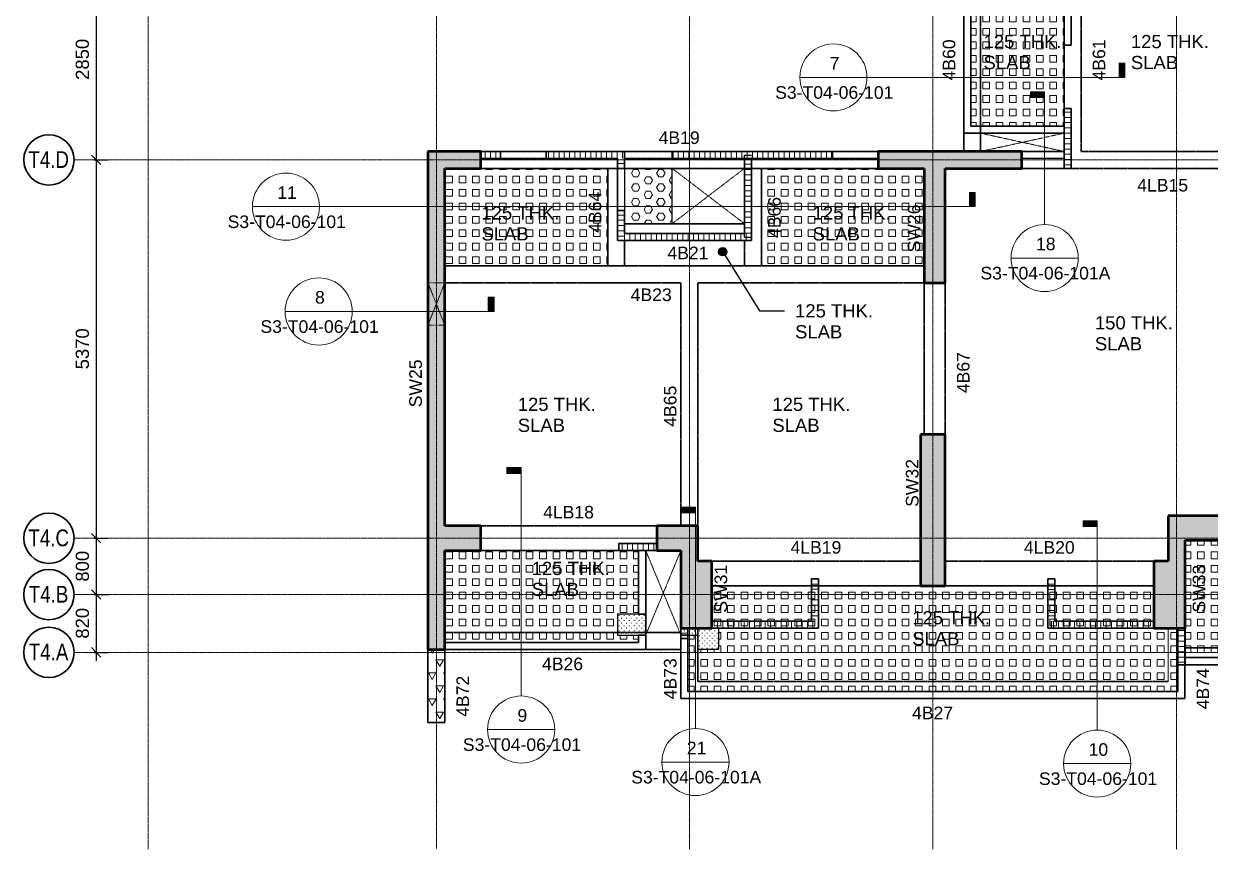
# Model space of a CAD drawing. Header units: millimetres. Extents: x 464749 to 583467, y -95146 to 240958.
# Drawn here: x 465692 to 482526, y 213998 to 225716 of the extents above; entities that cross this region are included whole.
import ezdxf

# ---------------------------------------------------------------- set-up
doc = ezdxf.new("R2010")
doc.units = ezdxf.units.MM
for name, pattern in [('_Beam Hidden', [3.571875, 2.38125, -1.190625]), ('_Grid Line', [45.24375, 38.1, -2.38125, 2.38125, -2.38125]), ('_Hidden 1_8_', [4.7625, 3.175, -1.5875]), ('_Hidden 3_32_', [3.571875, 2.38125, -1.190625]), ('_Opening', [6.35, 2.38125, -0.79375, 0.79375, -0.79375, 0.79375, -0.79375])]:
    doc.linetypes.add(name, pattern=pattern)
for name, color, linetype, lineweight in [('A-ANNO-DIMS', 211, 'Continuous', 13), ('A-ANNO-DIMS-75', 211, 'Continuous', 13), ('A-DETL', 90, 'Continuous', 13), ('A-DETL-GENF', 92, 'Continuous', 9), ('A-FLOR', 192, 'Continuous', 35), ('A-FLOR-HDLN', 190, '_Hidden 3_32_', 35), ('A-WALL', 113, 'Continuous', 25), ('A-WALL-HDLN', 110, '_Hidden 1_8_', 25), ('A-WALL-IDEN', 211, 'Continuous', 25), ('A-WALL-PATT', 111, 'Continuous', 25), ('G-ANNO-SYMB', 111, 'Continuous', 18), ('G-ANNO-TEXT', 231, 'Continuous', 13), ('I-WALL', 2, 'Continuous', 25), ('S-BEAM', 12, 'Continuous', 35), ('S-BEAM-HDLN', 1, '_Hidden 3_32_', 35), ('S-BEAM-IDEN', 2, 'Continuous', 25), ('S-FNDN', 32, 'Continuous', 25), ('S-GRID', 1, 'Continuous', 13), ('S-GRID-IDEN', 1, 'Continuous', 35)]:
    doc.layers.add(name, color=color, linetype=linetype, lineweight=lineweight)
doc.styles.add('Arial', font='arial.ttf', dxfattribs={"height": 178.59375})
doc.styles.add('Arial_1', font='arial.ttf', dxfattribs={"height": 187.5})
doc.styles.add('Arial_2', font='arial.ttf', dxfattribs={"width": 0.8, "height": 238.125})
doc.dimstyles.new('2_5mm_Arial_-_Tick_2', dxfattribs={"dimscale": 304.8, "dimtxt": 191.298637, "dimasz": 0.439453, "dimexe": 0.585938, "dimexo": 0.390625, "dimgap": 0.146484, "dimtad": 1, "dimdec": 0, "dimrnd": 5, "dimdsep": 46, "dimtxsty": 'Arial_1', "dimblk1": 'OBLIQUE', "dimblk2": 'OBLIQUE', "dimsah": 1, "dimcen": 0.09, "dimdle": 0.390625, "dimazin": 0, "dimtfac": 1, "dimtdec": 4, "dimtix": 1, "dimtmove": 0, "dimatfit": 3, "dimfxl": 1, "dimtvp": 1, "dimtolj": 1, "dimtzin": 0, "dimlwd": 25, "dimlwe": 25, "dimarcsym": 2})
pattern_1 = [(0, (0, 0), (0, 95.25), [95.25, -95.25]), (90, (0, 0), (-95.25, 6e-15), [95.25, -95.25])]
pattern_2 = [(0, (0, 0), (71.438, 71.438), [8.93, -62.508]), (0, (35.72, 35.72), (71.438, 71.438), [8.93, -62.508])]

# ---------------------------------------------------------------- blocks, each defined once
blk = doc.blocks.new('Grid - Circle 2-1814698-2ND FLOOR')
at = {"layer": 'S-GRID-IDEN'}
blk.add_circle((0, 0), 4.76, dxfattribs=at)
blk = doc.blocks.new('Detail View - 1_16_ x 1_8_-1320089-2ND FLOOR')
at = {"layer": 'G-ANNO-SYMB', "lineweight": 13}
blk.add_hatch(color=256, dxfattribs=at).paths.add_polyline_path([(0, 2.68), (0, 0), (-1.09, 0), (-1.09, 2.68)], flags=0)
for p, q in [((0, 2.68), (-1.09, 2.68)), ((-1.09, 2.68), (-1.09, 0)), ((0, 0), (0, 2.68)), ((-1.09, 0), (0, 0))]:
    blk.add_line(p, q, dxfattribs=at)
blk = doc.blocks.new('Detail View - Circle-1284539-2ND FLOOR')
at = {"layer": 'G-ANNO-SYMB', "lineweight": 13}
for start, end in [(360, 180), (180, 360)]:
    blk.add_arc((-6.35, 0), 6.35, start, end, dxfattribs=at)
blk = doc.blocks.new('DIMBLOCK31-2ND FLOOR')
at = {"layer": 'A-ANNO-DIMS-75', "lineweight": 35}
for p, q in [((466719, 226633), (466652, 226700)), ((466719, 226633), (466785, 226566)), ((466719, 223783), (466652, 223850)), ((466719, 223783), (466785, 223716))]:
    blk.add_line(p, q, dxfattribs=at)
at = {"layer": 'A-ANNO-DIMS-75', "lineweight": 25}
for p, q in [((466694, 226633), (466897, 226633)), ((466719, 226633), (466694, 226633)), ((466719, 226633), (466719, 223783)), ((466694, 223783), (466897, 223783)), ((466719, 223783), (466694, 223783))]:
    blk.add_line(p, q, dxfattribs=at)
at = {"layer": 'A-ANNO-DIMS-75', "color": 0, "lineweight": 25, "insert": (466430, 224919), "char_height": 187.5, "width": 692.21, "attachment_point": 1, "rotation": 90, "line_spacing_factor": 0.941778, "style": 'Arial_1'}
blk.add_mtext('2850', dxfattribs=at)
blk = doc.blocks.new('_Oblique')
at = {"color": 0, "linetype": 'ByBlock', "lineweight": -2}
blk.add_line((-0.5, -0.5), (0.5, 0.5), dxfattribs=at)
blk = doc.blocks.new('DIMBLOCK32-2ND FLOOR')
at = {"layer": 'A-ANNO-DIMS-75', "lineweight": 35}
for p, q in [((466719, 223783), (466652, 223850)), ((466719, 223783), (466785, 223716)), ((466719, 218413), (466652, 218480)), ((466719, 218413), (466785, 218346))]:
    blk.add_line(p, q, dxfattribs=at)
at = {"layer": 'A-ANNO-DIMS-75', "lineweight": 25}
for p, q in [((466694, 223783), (466897, 223783)), ((466719, 223783), (466694, 223783)), ((466719, 223783), (466719, 218413)), ((466694, 218413), (466897, 218413)), ((466719, 218413), (466694, 218413))]:
    blk.add_line(p, q, dxfattribs=at)
at = {"layer": 'A-ANNO-DIMS-75', "color": 0, "lineweight": 25, "insert": (466430, 220810), "char_height": 187.5, "width": 692.21, "attachment_point": 1, "rotation": 90, "line_spacing_factor": 0.941778, "style": 'Arial_1'}
blk.add_mtext('5370', dxfattribs=at)
blk = doc.blocks.new('DIMBLOCK33-2ND FLOOR')
at = {"layer": 'A-ANNO-DIMS-75', "lineweight": 35}
for p, q in [((466719, 218413), (466652, 218480)), ((466719, 218413), (466785, 218346)), ((466719, 217613), (466652, 217680)), ((466719, 217613), (466785, 217546))]:
    blk.add_line(p, q, dxfattribs=at)
at = {"layer": 'A-ANNO-DIMS-75', "lineweight": 25}
for p, q in [((466694, 218413), (466897, 218413)), ((466719, 218413), (466694, 218413)), ((466719, 218413), (466719, 217613)), ((466694, 217613), (466897, 217613)), ((466719, 217613), (466694, 217613))]:
    blk.add_line(p, q, dxfattribs=at)
at = {"layer": 'A-ANNO-DIMS-75', "color": 0, "lineweight": 25, "insert": (466430, 217797), "char_height": 187.5, "width": 519.16, "attachment_point": 1, "rotation": 90, "line_spacing_factor": 0.941778, "style": 'Arial_1'}
blk.add_mtext('800', dxfattribs=at)
blk = doc.blocks.new('DIMBLOCK34-2ND FLOOR')
at = {"layer": 'A-ANNO-DIMS-75', "lineweight": 35}
for p, q in [((466719, 217613), (466652, 217680)), ((466719, 217613), (466785, 217546)), ((466719, 216793), (466652, 216860)), ((466719, 216793), (466785, 216726))]:
    blk.add_line(p, q, dxfattribs=at)
at = {"layer": 'A-ANNO-DIMS-75', "lineweight": 25}
for p, q in [((466694, 217613), (466897, 217613)), ((466719, 217613), (466694, 217613)), ((466719, 217613), (466719, 216674)), ((466694, 216793), (466897, 216793)), ((466719, 216793), (466694, 216793))]:
    blk.add_line(p, q, dxfattribs=at)
at = {"layer": 'A-ANNO-DIMS-75', "color": 0, "lineweight": 25, "insert": (466430, 216987), "char_height": 187.5, "width": 519.16, "attachment_point": 1, "rotation": 90, "line_spacing_factor": 0.941778, "style": 'Arial_1'}
blk.add_mtext('820', dxfattribs=at)

msp = doc.modelspace()

# ---------------------------------------------------------------- hatches: boundary and pattern name
at = {"layer": 'A-DETL-GENF', "lineweight": 13}
h = msp.add_hatch(dxfattribs=at)
h.set_pattern_fill('FP_91', color=253, style=0, pattern_type=2)
h.set_pattern_definition(pattern_1)
h.paths.add_polyline_path([(479889.6, 224262.5), (480452.2, 224262.5), (480452.2, 225911.8), (480051.9, 225911.8), (480051.9, 226011.8), (479751.9, 226011.8), (479751.9, 226311.8), (480051.9, 226311.8), (480051.9, 226511.1), (479127.7, 226511.1), (479127.7, 224262.5)], flags=0)
h = msp.add_hatch(dxfattribs=at)
h.set_pattern_fill('FP_91', color=253, style=0, pattern_type=2)
h.set_pattern_definition(pattern_1)
h.paths.add_polyline_path([(473977.6, 222277.7), (473977.6, 223662.2), (471666.4, 223662.2), (471666.4, 222277.7), (473293.8, 222277.7)], flags=0)
h = msp.add_hatch(dxfattribs=at)
h.set_pattern_fill('FP_90', color=253, style=0, pattern_type=2)
h.set_pattern_definition([(0, (0, 0), (0, 103.111), [59.531, -119.062]), (120, (0, 0), (-89.296745, -51.5555), [59.531, -119.062]), (60, (59.53, 0), (-89.296745, 51.5555), [59.531, -119.062])])
h.paths.add_polyline_path([(474892.1, 222877.5), (474892.1, 223662.3), (474291.4, 223662.3), (474291.4, 222877.5)], flags=0)
h = msp.add_hatch(dxfattribs=at)
h.set_pattern_fill('FP_91', color=253, style=0, pattern_type=2)
h.set_pattern_definition(pattern_1)
h.paths.add_polyline_path([(478467.1, 222277.7), (478467.1, 223662.3), (476157.6, 223662.3), (476157.6, 222277.7), (477691, 222277.7)], flags=0)
h = msp.add_hatch(dxfattribs=at)
h.set_pattern_fill('FP_91', color=253, style=0, pattern_type=2)
h.set_pattern_definition(pattern_1)
h.paths.add_polyline_path([(484616.9, 216718.3), (484616.9, 217010.2), (484316.9, 217010.2), (484316.9, 217310.2), (484616.9, 217310.2), (484616.9, 218382.4), (482167.1, 218382.4), (482167.1, 216718.3), (484316.9, 216718.3)], flags=0)
h = msp.add_hatch(dxfattribs=at)
h.set_pattern_fill('FP_91', color=253, style=0, pattern_type=2)
h.set_pattern_definition(pattern_1)
h.paths.add_polyline_path([(471666.4, 216937.8), (474416.5, 216937.8), (474416.5, 217037.5), (474116.5, 217037.5), (474116.5, 217337.5), (474416.5, 217337.5), (474416.5, 218237.1), (471666.4, 218237.1), (471666.4, 217074.8)], flags=0)
h = msp.add_hatch(dxfattribs=at)
h.set_pattern_fill('FP_91', color=253, style=0, pattern_type=2)
h.set_pattern_definition(pattern_1)
h.paths.add_polyline_path([(482066.7, 216237.2), (482066.7, 217137.6), (481726.7, 217137.6), (481726.7, 217737.4), (475455.6, 217737.4), (475455.6, 217138), (475555.7, 217138), (475555.7, 216838), (475255.6, 216838), (475255.6, 217038), (475116.6, 217038), (475116.6, 216237.2), (477691, 216237.2)], flags=0)
at = {"layer": 'A-DETL-GENF', "lineweight": 18}
h = msp.add_hatch(dxfattribs=at)
h.set_pattern_fill('FP_92', style=0, pattern_type=2)
h.set_pattern_definition(pattern_2)
h.paths.add_polyline_path([(474516.5, 217037.1), (474516.5, 217337.1), (474116.5, 217337.1), (474116.5, 217037.1)], flags=0)
h = msp.add_hatch(dxfattribs=at)
h.set_pattern_fill('FP_92', style=0, pattern_type=2)
h.set_pattern_definition(pattern_2)
h.paths.add_polyline_path([(475255.6, 217038), (475255.6, 217138), (475015.6, 217138), (475015.6, 217038)], flags=0)
h = msp.add_hatch(dxfattribs=at)
h.set_pattern_fill('FP_92', style=0, pattern_type=2)
h.set_pattern_definition(pattern_2)
h.paths.add_polyline_path([(475555.7, 216838), (475555.7, 217138), (475255.7, 217138), (475255.7, 216838), (475492.4, 216838)], flags=0)
at = {"layer": 'A-WALL-PATT', "lineweight": 13}
h = msp.add_hatch(dxfattribs=at)
h.set_pattern_fill('FP_14', color=254, angle=90, style=0, pattern_type=2)
h.set_pattern_definition([(0, (480452.19, 224087.074), (0, 75), [])])
h.paths.add_polyline_path([(480552.2, 223662.1), (480552.2, 224512.1), (480452.2, 224512.1), (480452.2, 223662.1)], flags=0)
at = {"layer": 'A-WALL-PATT'}
for points in [[(471427, 216833.4), (471667, 216833.4), (471666.4, 223902.7), (471426.4, 223902.7), (471427, 217074.8)], [(472175.8, 223662.7), (472175.8, 223902.7), (471666.4, 223902.7), (471666.4, 223662.7)], [(479852.8, 223662.7), (479852.8, 223902.7), (477815.8, 223902.7), (477815.8, 223662.7), (478767.1, 223662.7)], [(478767.1, 222037.7), (478767.1, 223662.7), (478467.1, 223662.3), (478467.1, 222037.7)], [(478767.2, 217737.5), (478767.2, 219887.5), (478417.2, 219887.5), (478417.2, 217737.5)], [(482088.2, 218087.6), (482168, 218087.6), (482168, 218733.1), (481928, 218733.1), (481928, 218087.6)], [(482656.8, 218383.1), (482656.8, 218733.1), (482168, 218733.1), (482168, 218383.1)], [(472176.8, 218237.5), (472176.8, 218587.5), (471666.4, 218587.5), (471666.4, 218237.5)], [(475015.6, 218237.5), (475015.6, 218587.5), (474676, 218587.5), (474676, 218237.5)], [(475255.6, 218087.5), (475255.6, 218587.5), (475015.6, 218587.5), (475015.6, 218087.5)], [(475015.6, 217138), (475455.6, 217138), (475455.6, 218087.6), (475015.6, 218087.6), (475015.6, 217138)], [(482088.2, 217137.6), (482167.7, 217137.6), (482167.1, 218087.6), (481727.7, 218087.6), (481727.7, 217137.6), (482066.7, 217137.6)]]:
    msp.add_hatch(color=9, dxfattribs=at).paths.add_polyline_path(points, flags=0)
at = {"layer": 'A-WALL-PATT', "lineweight": 13}
h = msp.add_hatch(dxfattribs=at)
h.set_pattern_fill('FP_2', color=254, angle=90, style=0, pattern_type=2)
h.set_pattern_definition([(90, (472315.786, 223802.7), (-75, 5e-15), [])])
h.paths.add_polyline_path([(472455.8, 223802.7), (472455.8, 223902.7), (472175.8, 223902.7), (472175.8, 223802.7)], flags=0)
h = msp.add_hatch(dxfattribs=at)
h.set_pattern_fill('FP_3', color=254, angle=-270, style=0, pattern_type=2)
h.set_pattern_definition([(270, (473661.69, 223902.7), (75, 5e-15), [])])
h.paths.add_polyline_path([(474117.6, 223802.7), (474217.6, 223802.7), (474217.6, 223902.7), (473105.8, 223902.7), (473105.8, 223802.7), (473293.8, 223802.7)], flags=0)
h = msp.add_hatch(dxfattribs=at)
h.set_pattern_fill('FP_7', color=254, angle=-270, style=0, pattern_type=2)
h.set_pattern_definition([(270, (476029.19, 223902.7), (75, 5e-15), [])])
h.paths.add_polyline_path([(477165.8, 223802.7), (477165.8, 223902.7), (474892.6, 223902.7), (474892.6, 223802.7)], flags=0)
h = msp.add_hatch(dxfattribs=at)
h.set_pattern_fill('FP_82', color=254, angle=90, style=0, pattern_type=2)
h.set_pattern_definition([(0, (474117.59, 223732.504), (0, 75), [])])
h.paths.add_polyline_path([(474217.6, 223662.3), (474217.6, 223802.7), (474117.6, 223802.7), (474117.6, 223662.3)], flags=0)
h = msp.add_hatch(dxfattribs=at)
h.set_pattern_fill('FP_6', color=254, angle=90, style=0, pattern_type=2)
h.set_pattern_definition([(0, (475917.59, 223270.12), (0, 75), [])])
h.paths.add_polyline_path([(476017.6, 222737.5), (476017.6, 223802.7), (475917.6, 223802.7), (475917.6, 222737.5)], flags=0)
h = msp.add_hatch(dxfattribs=at)
h.set_pattern_fill('FP_4', color=254, angle=90, style=0, pattern_type=2)
h.set_pattern_definition([(0, (474117.59, 222850.55), (0, 75), [])])
h.paths.add_polyline_path([(474217.6, 222637.5), (474217.6, 223063.5), (474117.6, 223063.5), (474117.6, 222637.5)], flags=0)
h = msp.add_hatch(dxfattribs=at)
h.set_pattern_fill('FP_5', color=254, angle=-270, style=0, pattern_type=2)
h.set_pattern_definition([(270, (475117.59, 222737.55), (75, 5e-15), [])])
h.paths.add_polyline_path([(474217.6, 222637.5), (476017.6, 222637.5), (476017.6, 222737.5), (474217.6, 222737.5)], flags=0)
h = msp.add_hatch(dxfattribs=at)
h.set_pattern_fill('FP_8', color=254, angle=-270, style=0, pattern_type=2)
h.set_pattern_definition([(270, (474405.93, 218337.536), (75, 5e-15), [])])
h.paths.add_polyline_path([(474676, 218237.5), (474676, 218337.5), (474135.8, 218337.5), (474135.8, 218237.5)], flags=0)
h = msp.add_hatch(dxfattribs=at)
h.set_pattern_fill('FP_13', color=254, angle=90, style=0, pattern_type=2)
h.set_pattern_definition([(0, (476868.064, 217537.685), (0, 75), [])])
h.paths.add_polyline_path([(476968.1, 217238), (476968.1, 217837.4), (476868.1, 217837.4), (476868.1, 217238)], flags=0)
h = msp.add_hatch(dxfattribs=at)
h.set_pattern_fill('FP_11', color=254, angle=90, style=0, pattern_type=2)
h.set_pattern_definition([(180, (480322.265, 217537.48), (-9e-15, -75), [])])
h.paths.add_polyline_path([(480322.3, 217237.6), (480322.3, 217837.4), (480222.3, 217837.4), (480222.3, 217237.6)], flags=0)
h = msp.add_hatch(dxfattribs=at)
h.set_pattern_fill('FP_12', color=254, angle=90, style=0, pattern_type=2)
h.set_pattern_definition([(90, (476211.85, 217138.01), (-75, 5e-15), [])])
h.paths.add_polyline_path([(476968.1, 217138), (476968.1, 217238), (475455.6, 217238), (475455.6, 217138), (475555.7, 217138)], flags=0)
h = msp.add_hatch(dxfattribs=at)
h.set_pattern_fill('FP_10', color=254, angle=90, style=0, pattern_type=2)
h.set_pattern_definition([(90, (480975, 217137.6), (-75, 5e-15), [])])
h.paths.add_polyline_path([(480222.3, 217137.6), (481727.7, 217138), (481727.7, 217237.6), (480222.3, 217237.6), (480222.3, 217137.7)], flags=0)
h = msp.add_hatch(dxfattribs=at)
h.set_pattern_fill('FP_9', color=254, angle=90, style=0, pattern_type=2)
h.set_pattern_definition([(180, (475115.634, 217063.016), (-9e-15, -75), [])])
h.paths.add_polyline_path([(475115.6, 216988), (475115.6, 217138), (475015.6, 217138), (475015.6, 216988)], flags=0)
h = msp.add_hatch(dxfattribs=at)
h.set_pattern_fill('FP_72', color=254, angle=90, style=0, pattern_type=2)
h.set_pattern_definition([(180, (482167.74, 216876.92), (-9e-15, -75), [])])
h.paths.add_polyline_path([(482088.2, 216616.3), (482167.7, 216616.3), (482167.1, 217137.6), (482067.7, 217137.6), (482067.7, 216616.3)], flags=0)
h = msp.add_hatch(dxfattribs=at)
h.set_pattern_fill('FP_1', color=254, style=0, pattern_type=2)
h.set_pattern_definition([(60, (0, 0), (-107.156315, 185.59982), [107.156, -107.156]), (120, (0, 0), (-214.312315, -0.00018), [107.156, -107.156]), (0, (-53.58, 92.8), (107.156, 185.6), [107.156, -107.156])])
h.paths.add_polyline_path([(471427.1, 215798.2), (471667.1, 215798.2), (471667, 216833.4), (471427, 216833.3)], flags=0)
at = {"layer": 'G-ANNO-TEXT', "lineweight": 25}
h = msp.add_hatch(color=250, dxfattribs=at)
edge = h.paths.add_edge_path(flags=0)
edge.add_arc((475609, 222479.1), 59.5, 0, 360)

# ---------------------------------------------------------------- linework, layer by layer
at = {"layer": 'A-DETL', "lineweight": 35}
for p, q in [((480552.7, 225911.8), (480552.7, 225411.8)), ((480552.7, 225411.8), (480452.2, 225411.8)), ((474892.6, 223902.8), (474217.6, 223902.8)), ((472455.1, 223802.7), (473105.1, 223802.7)), ((474217.6, 223802.7), (474892.6, 223802.7)), ((477165.8, 223802.7), (477815.8, 223802.7)), ((474117.6, 223063.5), (474117.6, 223662.3)), ((471667, 216833.4), (474516.5, 216833.6))]:
    msp.add_line(p, q, dxfattribs=at)
at = {"layer": 'A-DETL', "linetype": '_Opening'}
for p, q in [((480452, 224162.4), (479267.9, 223902.7)), ((479267.9, 224162.4), (480452.2, 223902.7)), ((475917.6, 223662.3), (474892.1, 222877.5)), ((475917.6, 222877.5), (474892.1, 223662.3)), ((471666.4, 222038), (471426.4, 221437.3)), ((471666.4, 221438), (471426.4, 222037.3)), ((471426.4, 222037.3), (471666.4, 222037.3)), ((471426.4, 221438), (471426.4, 222037.3)), ((471666.4, 222037.3), (471666.4, 221438)), ((471666.4, 221438), (471426.4, 221438)), ((475015.6, 218237.5), (474516.6, 217037.1)), ((475015.6, 217037.2), (474516.6, 218237.5))]:
    msp.add_line(p, q, dxfattribs=at)
at = {"layer": 'A-DETL', "lineweight": 25}
for p, q in [((474892.1, 222877.5), (474892.1, 223662.3)), ((474516.5, 217337.1), (474116.5, 217337.1)), ((474116.5, 217337.1), (474116.5, 217037.1)), ((474516.5, 217037.1), (474516.5, 217337.1)), ((474116.5, 217037.1), (474516.5, 217037.1)), ((475255.6, 217138), (475015.6, 217138)), ((475015.6, 217138), (475015.6, 217038)), ((475015.6, 217038), (475255.6, 217038)), ((475255.6, 217038), (475255.6, 217138)), ((475555.7, 217138), (475255.7, 217138)), ((475255.7, 217138), (475255.7, 216838)), ((475555.7, 216838), (475555.7, 217138)), ((475255.7, 216838), (475555.7, 216838))]:
    msp.add_line(p, q, dxfattribs=at)
at = {"layer": 'A-DETL', "linetype": '_Beam Hidden'}
for p, q in [((475255.4, 217138), (475255.4, 216377.7)), ((481926.6, 217137.6), (481926.6, 216377.7)), ((481926.7, 216377.7), (481926.7, 217137.6))]:
    msp.add_line(p, q, dxfattribs=at)
at = {"layer": 'A-FLOR'}
for p, q in [((479027.7, 226511.5), (479027.7, 224162.5)), ((479127.7, 224262.5), (479127.7, 226511.1)), ((480452.2, 225911.8), (480452.2, 224512.1)), ((480452.2, 224262.5), (479127.7, 224262.5)), ((479027.7, 224162.5), (480452.2, 224162.5)), ((477815.8, 223902.8), (472175.8, 223902.8)), ((471666.5, 223662.2), (471666.5, 222866.4)), ((472175.8, 223662.8), (473977.6, 223662.8)), ((473977.6, 223662.2), (473977.6, 222277.7)), ((474217.6, 223662.8), (474892.1, 223662.8)), ((474892.1, 223662.8), (474892.1, 223662.3)), ((474892.1, 223662.3), (475917.6, 223662.3)), ((476157.6, 223662.7), (477815.8, 223662.7)), ((476157.6, 222277.7), (476157.6, 223662.3)), ((475917.6, 222877.5), (474217.6, 222877.6)), ((473977.6, 222277.3), (471666.5, 222277.3)), ((478467.1, 222277.3), (476157.6, 222277.3)), ((474676, 218587.6), (475255.6, 218587.6)), ((472176.8, 218237.5), (474135.8, 218237.5)), ((474416.5, 218237.1), (474416.5, 217337.5)), ((474516.5, 218237.1), (474416.5, 218237.1)), ((474516.5, 217337.1), (474516.5, 218237.1)), ((475455.6, 217737.5), (476868.1, 217737.5)), ((476968.1, 217737.5), (478417.2, 217737.5)), ((478767.2, 217737.5), (480222.3, 217737.5)), ((480322.3, 217737.5), (481727.7, 217737.5)), ((481726.7, 217237.6), (481726.7, 217737.4)), ((474416.5, 217337.1), (474516.5, 217337.1)), ((474516.5, 217073.6), (474516.5, 217337.1)), ((474516.5, 217037.1), (474416.5, 217037.1)), ((474416.5, 217037.1), (474416.5, 216933.4)), ((474516.5, 216833.6), (474516.5, 217037.1)), ((475015.6, 216988), (475015.6, 216137.2)), ((475115.6, 216237.7), (475115.6, 216988)), ((482066.7, 217137.6), (482066.7, 216237.7)), ((474416.5, 216933.4), (471667, 216933.4)), ((484616.9, 216718), (482167.7, 216718)), ((482166.6, 216137.6), (482166.6, 216616.3)), ((482167.7, 216618), (484716.9, 216618)), ((475255.4, 216377.7), (475255.6, 216377.7)), ((475116.7, 216237.7), (475115.6, 216237.7)), ((482066.5, 216237.7), (475116.9, 216237.7)), ((475015.6, 216137.2), (475115.6, 216137.2)), ((475115.6, 216137.2), (475115.6, 216137.7)), ((475115.6, 216137.7), (482066.7, 216137.7)), ((482066.7, 216137.6), (482166.6, 216137.6))]:
    msp.add_line(p, q, dxfattribs=at)
at = {"layer": 'A-FLOR-HDLN'}
for p, q in [((478767.2, 222037.7), (478467.1, 222037.7)), ((482166.6, 218383.1), (482166.6, 217137.6)), ((482167.9, 218383.1), (482166.6, 218383.1)), ((471666.8, 218237.6), (471666.4, 218237.6)), ((471666.4, 218237.1), (471666.4, 216933.4)), ((474516.5, 218237.1), (474516.5, 218237.6)), ((476868.1, 217737.5), (476968, 217737.5)), ((480222.3, 217737.5), (480322.2, 217737.5)), ((481726.7, 217137.6), (481726.7, 217237.5)), ((475115.6, 217038), (475015.6, 217038)), ((482166.6, 216717.9), (482166.6, 217137.6)), ((471666.4, 216933.4), (471667, 216933.4)), ((484716.9, 216857.9), (482167.1, 216857.9)), ((482167.7, 216718), (482166.6, 216718)), ((482166.6, 216618), (482167.7, 216618)), ((482166.6, 216616.3), (482166.6, 216617.9))]:
    msp.add_line(p, q, dxfattribs=at)
at = {"layer": 'A-WALL', "lineweight": 50}
msp.add_line((474676, 218337.5), (474676, 218237.5), dxfattribs=at)
at = {"layer": 'A-WALL-HDLN', "color": 40}
for p, q in [((475917.6, 223802.7), (475917.6, 223852.5)), ((475917.6, 223852.5), (476017.6, 223852.5)), ((476017.6, 223852.5), (476017.6, 223802.7)), ((475917.6, 222687.5), (475917.6, 222737.5)), ((475917.6, 222687.5), (476017.6, 222687.5)), ((476868.1, 217238), (476918.1, 217238)), ((476918.1, 217238), (476918.1, 217138)), ((480272.3, 217237.6), (480322.2, 217237.6)), ((480272.3, 217137.7), (480272.3, 217237.6))]:
    msp.add_line(p, q, dxfattribs=at)
at = {"layer": 'G-ANNO-SYMB', "lineweight": 13}
for p, q in [((476703.3, 224954.3), (477655.8, 224954.3)), ((468935.7, 223119.2), (469888.2, 223119.2)), ((479700.1, 222389.9), (480652.6, 222389.9)), ((469400.9, 221631.6), (470353.4, 221631.6)), ((472273.2, 215697.2), (473225.7, 215697.2)), ((474745.8, 215235.6), (475698.3, 215235.6)), ((480445.8, 215214.1), (481398.3, 215214.1))]:
    msp.add_line(p, q, dxfattribs=at)
at = {"layer": 'G-ANNO-SYMB'}
for p, q in [((477655.8, 224954.3), (481232.5, 224954.3)), ((480176.3, 222866.1), (480176.3, 224667.8)), ((469888.2, 223119.2), (479110.7, 223119.2)), ((470353.4, 221631.6), (472283.7, 221631.6)), ((472749.4, 216173.5), (472749.4, 219333.6)), ((475222, 215711.9), (475222, 218771.5)), ((480922.1, 215690.3), (480922.1, 218577.5))]:
    msp.add_line(p, q, dxfattribs=at)
at = {"layer": 'G-ANNO-TEXT', "color": 250, "lineweight": 25}
for p, q in [((475609, 222479.1), (476132.5, 221640.9)), ((476132.5, 221640.9), (476485.8, 221640.9))]:
    msp.add_line(p, q, dxfattribs=at)
msp.add_circle((475609, 222479.1), 59.5, dxfattribs=at)
at = {"layer": 'I-WALL', "color": 50, "lineweight": 30}
for p, q in [((480552.2, 224512.1), (480452.2, 224512.1)), ((480452.2, 224512.1), (480452.2, 223662.1)), ((480552.2, 223662.1), (480552.2, 224512.1)), ((472455.8, 223902.7), (472175.8, 223902.7)), ((472455.8, 223802.7), (472455.8, 223902.7)), ((474217.6, 223902.7), (473105.8, 223902.7)), ((473105.8, 223902.7), (473105.8, 223802.7)), ((474217.6, 223662.3), (474217.6, 223902.7)), ((477165.8, 223902.7), (474892.6, 223902.7)), ((474892.6, 223902.7), (474892.6, 223802.7)), ((477165.8, 223802.7), (477165.8, 223902.7)), ((472175.8, 223802.7), (472455.8, 223802.7)), ((473105.8, 223802.7), (474117.6, 223802.7)), ((474117.6, 223802.7), (474117.6, 223662.3)), ((474892.6, 223802.7), (477165.8, 223802.7)), ((475917.6, 223802.7), (475917.6, 222737.5)), ((476017.6, 222637.5), (476017.6, 223802.7)), ((474117.6, 223662.3), (474217.6, 223662.3)), ((480452.2, 223662.1), (480552.2, 223662.1)), ((474217.6, 223063.5), (474117.6, 223063.5)), ((474117.6, 223063.5), (474117.6, 222637.5)), ((474217.6, 222737.5), (474217.6, 223063.5)), ((475917.6, 222737.5), (474217.6, 222737.5)), ((474117.6, 222637.5), (476017.6, 222637.5)), ((474676, 218337.5), (474135.8, 218337.5)), ((474135.8, 218337.5), (474135.8, 218237.5)), ((474135.8, 218237.5), (474676, 218237.5)), ((476868.1, 217837.4), (476868.1, 217238)), ((476968.1, 217837.4), (476868.1, 217837.4)), ((476968.1, 217138), (476968.1, 217837.4)), ((480222.3, 217837.4), (480222.3, 217137.7)), ((480322.3, 217837.4), (480222.3, 217837.4)), ((480322.3, 217237.6), (480322.3, 217837.4)), ((476868.1, 217238), (475455.6, 217238)), ((475455.6, 217238), (475455.6, 217138)), ((481727.7, 217237.6), (480322.3, 217237.6)), ((475015.6, 217138), (475015.6, 216988)), ((475115.6, 217138), (475015.6, 217138)), ((475015.6, 216988), (475115.6, 216988)), ((475115.6, 216988), (475115.6, 217138)), ((475455.6, 217138), (476968.1, 217138)), ((480222.3, 217137.6), (481727.7, 217137.6)), ((482067.7, 217137.6), (482067.7, 216616.3)), ((482167.7, 216616.3), (482167.7, 217137.6)), ((471667, 216833.4), (471427, 216833.3)), ((471427, 216833.3), (471427.1, 215798.2)), ((471667.1, 215798.2), (471667, 216833.4)), ((482067.7, 216616.3), (482167.7, 216616.3)), ((471427.1, 215798.2), (471667.1, 215798.2))]:
    msp.add_line(p, q, dxfattribs=at)
at = {"layer": 'I-WALL', "color": 40}
for p, q in [((479852.8, 223902.1), (480452.2, 223902.1)), ((480452.2, 223802.1), (479852.8, 223802.1)), ((474117.6, 223063.5), (474117.6, 223662.3)), ((474217.6, 223662.3), (474217.6, 223063.5))]:
    msp.add_line(p, q, dxfattribs=at)
at = {"layer": 'S-BEAM'}
for p, q in [((479027.7, 224162.5), (479027.7, 223902.7)), ((479267.7, 223902.7), (479267.7, 224162.5)), ((480452, 223902.7), (479852.8, 223902.7)), ((472175.8, 223662.7), (473977.6, 223662.7)), ((474217.6, 223662.7), (474892.1, 223662.7)), ((475015.6, 217073.7), (474516.5, 217073.6)), ((475255.6, 216838), (475255.6, 217138)), ((475015.6, 216833.7), (474516.5, 216833.6)), ((475255.6, 216377.7), (475255.6, 216838)), ((482167.7, 216617.9), (485216.5, 216617.9)), ((475255.6, 216137.2), (475115.6, 216137.2)), ((475255.6, 216137.2), (475255.6, 216137.7))]:
    msp.add_line(p, q, dxfattribs=at)
at = {"layer": 'S-BEAM-HDLN'}
for p, q in [((479267.7, 226511.1), (479267.7, 224262.5)), ((480692.2, 223902.7), (480692.2, 226511.1)), ((479267.7, 224262.5), (479267.7, 224162.5)), ((473105.7, 223902.7), (472455.8, 223902.7)), ((474892.5, 223902.7), (474217.6, 223902.7)), ((477815.8, 223902.7), (477165.8, 223902.7)), ((483307.1, 223902.7), (480692.2, 223902.7)), ((473977.6, 223662.7), (474217.6, 223662.7)), ((474892.2, 223662.7), (475917.6, 223662.7)), ((476017.6, 223662.7), (475917.6, 223662.7)), ((476017.6, 223662.7), (476157.6, 223662.7)), ((479852.8, 223662.7), (483307.1, 223662.7)), ((474291.4, 222877.5), (474217.6, 222877.5)), ((474309.8, 222877.5), (474291.4, 222877.5)), ((474217.6, 222277.7), (474217.6, 222637.5)), ((475917.6, 222637.5), (475917.6, 222277.7)), ((471666.4, 222037.2), (471666.4, 222277.2)), ((478467.1, 222277.2), (471666.4, 222277.2)), ((474217.6, 222277.7), (473977.6, 222277.7)), ((476157.6, 222277.7), (475917.6, 222277.7)), ((471666.4, 222037.2), (475015.6, 222037.2)), ((475015.6, 222037.2), (475015.6, 218587.5)), ((475255.6, 222037.2), (478467.1, 222037.2)), ((475255.6, 218587.6), (475255.6, 222037.2)), ((478467.1, 222037.6), (478467.1, 222037.2)), ((478467.1, 222037.2), (478767.1, 222037.2)), ((478467.1, 222037.2), (478467.1, 219887.5)), ((478767.1, 219887.5), (478767.1, 222037.2)), ((474676, 218587.5), (472176.8, 218587.5)), ((478417.2, 218087.6), (475455.7, 218087.6)), ((478767.2, 218087.6), (481727.7, 218087.6)), ((475455.6, 217737.6), (478417.2, 217737.6)), ((481727.7, 217737.6), (478767.2, 217737.6)), ((471667, 217073.4), (474516.5, 217073.6)), ((471667, 216833.4), (474516.5, 216833.6)), ((482166.6, 216717.9), (482166.6, 216617.9)), ((482166.6, 216617.9), (482167.7, 216617.9)), ((475255.6, 216377.7), (481926.6, 216377.7)), ((482166.6, 216137.7), (482066.7, 216137.7))]:
    msp.add_line(p, q, dxfattribs=at)
at = {"layer": 'S-FNDN', "lineweight": 50}
for p, q in [((471666.4, 223902.7), (471426.4, 223902.7)), ((471426.4, 223902.7), (471427, 216833.4)), ((472175.8, 223902.7), (471666.4, 223902.7)), ((472175.8, 223662.7), (472175.8, 223902.7)), ((479852.8, 223902.7), (477815.8, 223902.7)), ((477815.8, 223902.7), (477815.8, 223662.7)), ((479852.8, 223662.7), (479852.8, 223902.7)), ((471666.4, 223662.7), (472175.8, 223662.7)), ((471666.8, 218587.5), (471666.4, 223662.2)), ((477815.8, 223662.7), (478467.1, 223662.7)), ((478467.1, 223662.3), (478467.1, 222037.7)), ((478767.1, 222037.7), (478767.1, 223662.7)), ((478767.1, 223662.7), (479852.8, 223662.7)), ((478467.1, 222037.7), (478767.1, 222037.7)), ((478417.2, 219887.5), (478417.2, 217737.5)), ((478767.2, 219887.5), (478417.2, 219887.5)), ((478767.2, 217737.5), (478767.2, 219887.5)), ((481928, 218733.1), (481928, 218087.6)), ((482656.8, 218733.1), (481928, 218733.1)), ((472176.8, 218587.5), (471666.8, 218587.5)), ((472176.8, 218237.5), (472176.8, 218587.5)), ((475255.6, 218587.5), (474676, 218587.5)), ((474676, 218587.5), (474676, 218337.5)), ((475255.6, 218087.5), (475255.6, 218587.5)), ((482168, 218383.1), (482656.8, 218383.1)), ((482168, 218087.6), (482168, 218382)), ((471666.9, 218237.5), (472176.8, 218237.5)), ((471667, 216833.4), (471666.9, 218236.9)), ((474676, 218237.5), (475015.6, 218237.5)), ((475015.6, 218237.5), (475015.6, 218087.5)), ((475015.6, 218087.6), (475015.6, 217138)), ((475455.6, 218087.6), (475255.6, 218087.6)), ((475455.6, 217138), (475455.6, 218087.6)), ((481928, 218087.6), (481727.7, 218087.6)), ((481727.7, 218087.6), (481727.7, 217137.6)), ((482167.7, 217137.6), (482167.7, 218087.6)), ((482167.7, 218087.6), (482168, 218087.6)), ((478417.2, 217737.5), (478767.2, 217737.5)), ((475015.6, 217138), (475255.6, 217138)), ((475255.7, 217138), (475455.6, 217138)), ((481727.7, 217137.6), (482167.1, 217137.6)), ((471427, 216833.4), (471667, 216833.4))]:
    msp.add_line(p, q, dxfattribs=at)
at = {"layer": 'S-GRID', "linetype": '_Grid Line', "lineweight": 18}
for p, q in [((467460, 240244), (467460, 213997.8)), ((475137.3, 240244), (475137.3, 213997.8)), ((478592.3, 213997.8), (478592.3, 240244)), ((482046.7, 213997.8), (482046.7, 240244)), ((471547, 239291.5), (471547, 213997.8)), ((466406.8, 223783.1), (507392.8, 223783.1)), ((466406.8, 218413.2), (507392.8, 218413.2)), ((466406.8, 217613.2), (507392.8, 217613.2)), ((466406.8, 216792.9), (507392.8, 216792.9))]:
    msp.add_line(p, q, dxfattribs=at)

# ---------------------------------------------------------------- block references
at = {"layer": 'G-ANNO-SYMB', "lineweight": 13, "xscale": 74.99999999999996, "yscale": 74.99999999999996, "zscale": 74.99999999999996}
for p in [(477655.8, 224954.3), (469888.2, 223119.2), (470353.4, 221631.6)]:
    msp.add_blockref('Detail View - Circle-1284539-2ND FLOOR', p, dxfattribs=at)
at = {"layer": 'G-ANNO-SYMB', "lineweight": 13, "extrusion": (0, 0, -1), "xscale": 74.99999999999996, "yscale": 74.99999999999996, "zscale": 74.99999999999996}
for p in [(-481232.5, 224954.3), (-479110.7, 223119.2), (-472283.7, 221631.6)]:
    msp.add_blockref('Detail View - 1_16_ x 1_8_-1320089-2ND FLOOR', p, dxfattribs=at)
at = {"layer": 'G-ANNO-SYMB', "lineweight": 13, "extrusion": (0, 0, -1), "xscale": 74.99999999999996, "yscale": 74.99999999999996, "zscale": 74.99999999999996, "rotation": 270.0000000000002}
for p in [(-480176.3, 224667.8), (-472749.4, 219333.6), (-475222, 218771.5), (-480922.1, 218577.5)]:
    msp.add_blockref('Detail View - 1_16_ x 1_8_-1320089-2ND FLOOR', p, dxfattribs=at)
at = {"layer": 'G-ANNO-SYMB', "lineweight": 13, "xscale": 74.99999999999996, "yscale": 74.99999999999996, "zscale": 74.99999999999996, "rotation": 90}
for p in [(480176.3, 222866.1), (472749.4, 216173.5), (475222, 215711.9), (480922.1, 215690.3)]:
    msp.add_blockref('Detail View - Circle-1284539-2ND FLOOR', p, dxfattribs=at)
at = {"layer": 'S-GRID-IDEN', "xscale": 74.99999999999996, "yscale": 74.99999999999996, "zscale": 74.99999999999996, "rotation": 269.9999999999996}
for p in [(466049.6, 223783.1), (466049.6, 218413.2), (466049.6, 217613.2), (466049.6, 216792.9)]:
    msp.add_blockref('Grid - Circle 2-1814698-2ND FLOOR', p, dxfattribs=at)

# ---------------------------------------------------------------- texts
at = {"layer": 'A-WALL-IDEN', "lineweight": 13, "char_height": 178.59, "width": 841.772, "attachment_point": 1, "rotation": 90, "style": 'Arial'}
for s, insert in [('SW26', (478232.7, 222470.5)), ('SW25', (471162.2, 220271.3)), ('SW32', (478207.7, 218857.6)), ('SW31', (475493.3, 217356.6)), ('SW33', (482277, 217356.6))]:
    msp.add_mtext(s, dxfattribs=dict(at, insert=insert))
at = {"layer": 'G-ANNO-SYMB', "lineweight": 13, "attachment_point": 1, "style": 'Arial'}
for s, insert, char_height, width in [('7', (477126.7, 225243.9), 178.6, 168.354), ('S3-T04-06-101', (476352.7, 224829.5), 178.594, 2044.303), ('11', (469289.7, 223408.8), 178.59, 336.709), ('S3-T04-06-101', (468585.1, 222994.4), 178.594, 2044.303), ('18', (480054.1, 222679.5), 178.59, 336.709), ('S3-T04-06-101A', (479265.1, 222265.1), 178.594, 2248.733), ('8', (469824.4, 221921.2), 178.6, 168.354), ('S3-T04-06-101', (469050.4, 221506.8), 178.594, 2044.303), ('9', (472696.6, 215986.8), 178.6, 168.354), ('S3-T04-06-101', (471922.6, 215572.4), 178.594, 2044.303), ('21', (475099.9, 215525.2), 178.59, 336.709), ('10', (480799.9, 215503.7), 178.59, 336.709), ('S3-T04-06-101A', (474310.9, 215110.8), 178.594, 2248.733), ('S3-T04-06-101', (480095.3, 215089.3), 178.594, 2044.303)]:
    msp.add_mtext(s, dxfattribs=dict(at, insert=insert, char_height=char_height, width=width))
at = {"layer": 'G-ANNO-TEXT', "color": 7, "lineweight": 25, "char_height": 187.5, "attachment_point": 1, "style": 'Arial_1'}
for s, insert, width in [('125 THK.', (479309.3, 225556.5), 1340.822), ('125 THK.', (481399.7, 225556.5), 1340.822), ('SLAB', (479309.3, 225258.8), 805.696), ('SLAB', (481399.7, 225258.8), 805.696), ('125 THK.', (472185.4, 223124.2), 1340.822), ('125 THK.', (476885.4, 223124.2), 1340.822), ('SLAB', (472185.4, 222826.5), 805.696), ('SLAB', (476885.4, 222826.5), 805.696), ('125 THK.', (476635.8, 221734.6), 1340.822), ('150 THK.', (480889.2, 221564.5), 1340.822), ('SLAB', (476635.8, 221437), 805.696), ('SLAB', (480889.2, 221266.9), 805.696), ('125 THK.', (472701.7, 220407.3), 1340.822), ('125 THK.', (476313.7, 220407.3), 1340.822), ('SLAB', (472701.7, 220109.6), 805.696), ('SLAB', (476313.7, 220109.6), 805.696), ('125 THK.', (472899.8, 218078), 1340.822), ('SLAB', (472899.8, 217780.3), 805.696), ('125 THK.', (478297.3, 217378.4), 1340.822), ('SLAB', (478297.3, 217080.8), 805.696)]:
    msp.add_mtext(s, dxfattribs=dict(at, insert=insert, width=width))
at = {"layer": 'S-BEAM-IDEN', "lineweight": 13, "char_height": 178.59, "width": 709.493, "attachment_point": 1, "style": 'Arial'}
for s, insert, rotation in [('4B60', (478730.4, 224910.9), 90), ('4B61', (480856.9, 224910.7), 90), ('4B64', (473709, 222747.9), 90), ('4B66', (476253.4, 222674), 90), ('4B67', (478931.9, 220472.1), 90), ('4B65', (474774, 219995.4), 90), ('4B26', (473045.1, 216718.2), 0.00483), ('4B73', (474775, 216126.4), 90), ('4B74', (482331.4, 215985.5), 90), ('4B72', (471831.8, 215878), 90)]:
    msp.add_mtext(s, dxfattribs=dict(at, insert=insert, rotation=rotation))
at = {"layer": 'S-BEAM-IDEN', "lineweight": 13, "char_height": 178.59, "attachment_point": 1, "style": 'Arial'}
for s, insert, width in [('4B19', (474699.6, 224187.4), 709.493), ('4LB15', (481489.7, 223512.9), 877.848), ('4B21', (474824.4, 222551.8), 709.493), ('4B23', (474302.8, 221958.1), 709.493), ('4LB18', (473060.9, 218872.2), 877.848), ('4LB19', (476570.9, 218372.2), 877.848), ('4LB20', (479881.9, 218372.2), 877.848), ('4B27', (478295, 216022.4), 709.493)]:
    msp.add_mtext(s, dxfattribs=dict(at, insert=insert, width=width))
at = {"layer": 'S-GRID-IDEN', "lineweight": 13, "char_height": 238.12, "attachment_point": 1, "style": 'Arial_2'}
for s, insert, width in [('T4.D', (465757.9, 223906.9), 697.468), ('T4.C', (465757.9, 218536.9), 697.468), ('T4.B', (465763.9, 217737), 683.038), ('T4.A', (465763.9, 216916.7), 683.038)]:
    msp.add_mtext(s, dxfattribs=dict(at, insert=insert, width=width))

# ---------------------------------------------------------------- dimensions: what is measured, and where the dimension line sits
at = {"layer": 'A-ANNO-DIMS', "lineweight": 25}
for base, p1, p2, override, picture, middle in [((466718.5221, 223783.1446), (466813.2357, 226632.5931), (466813.2357, 223783.1446), {"dimpost": '<>', "dimfxl": 2849.448502}, 'DIMBLOCK31-2ND FLOOR', (466578.1412, 225207.8689)), ((466718.5, 218413.2), (466813.2, 223783.1), (466813.2, 218413.2), {"dimpost": '<>', "dimfxl": 5369.991792}, 'DIMBLOCK32-2ND FLOOR', (466578.1, 221098.1)), ((466718.5, 217613.2), (466813.2, 218413.2), (466813.2, 217613.2), {"dimpost": '<>', "dimfxl": 799.94833}, 'DIMBLOCK33-2ND FLOOR', (466578.1, 218013.2)), ((466718.5, 216792.9), (466813.2, 217613.2), (466813.2, 216792.9), {"dimpost": '<>', "dimfxl": 820.287952}, 'DIMBLOCK34-2ND FLOOR', (466578.1, 217203.1))]:
    dim = msp.add_linear_dim(base=base, p1=p1, p2=p2, angle=90, dimstyle='2_5mm_Arial_-_Tick_2', override=override, dxfattribs=at)
    dim.commit()
    dim.dimension.update_dxf_attribs({"geometry": picture, "text_midpoint": middle})

doc.saveas('drawing.dxf')
